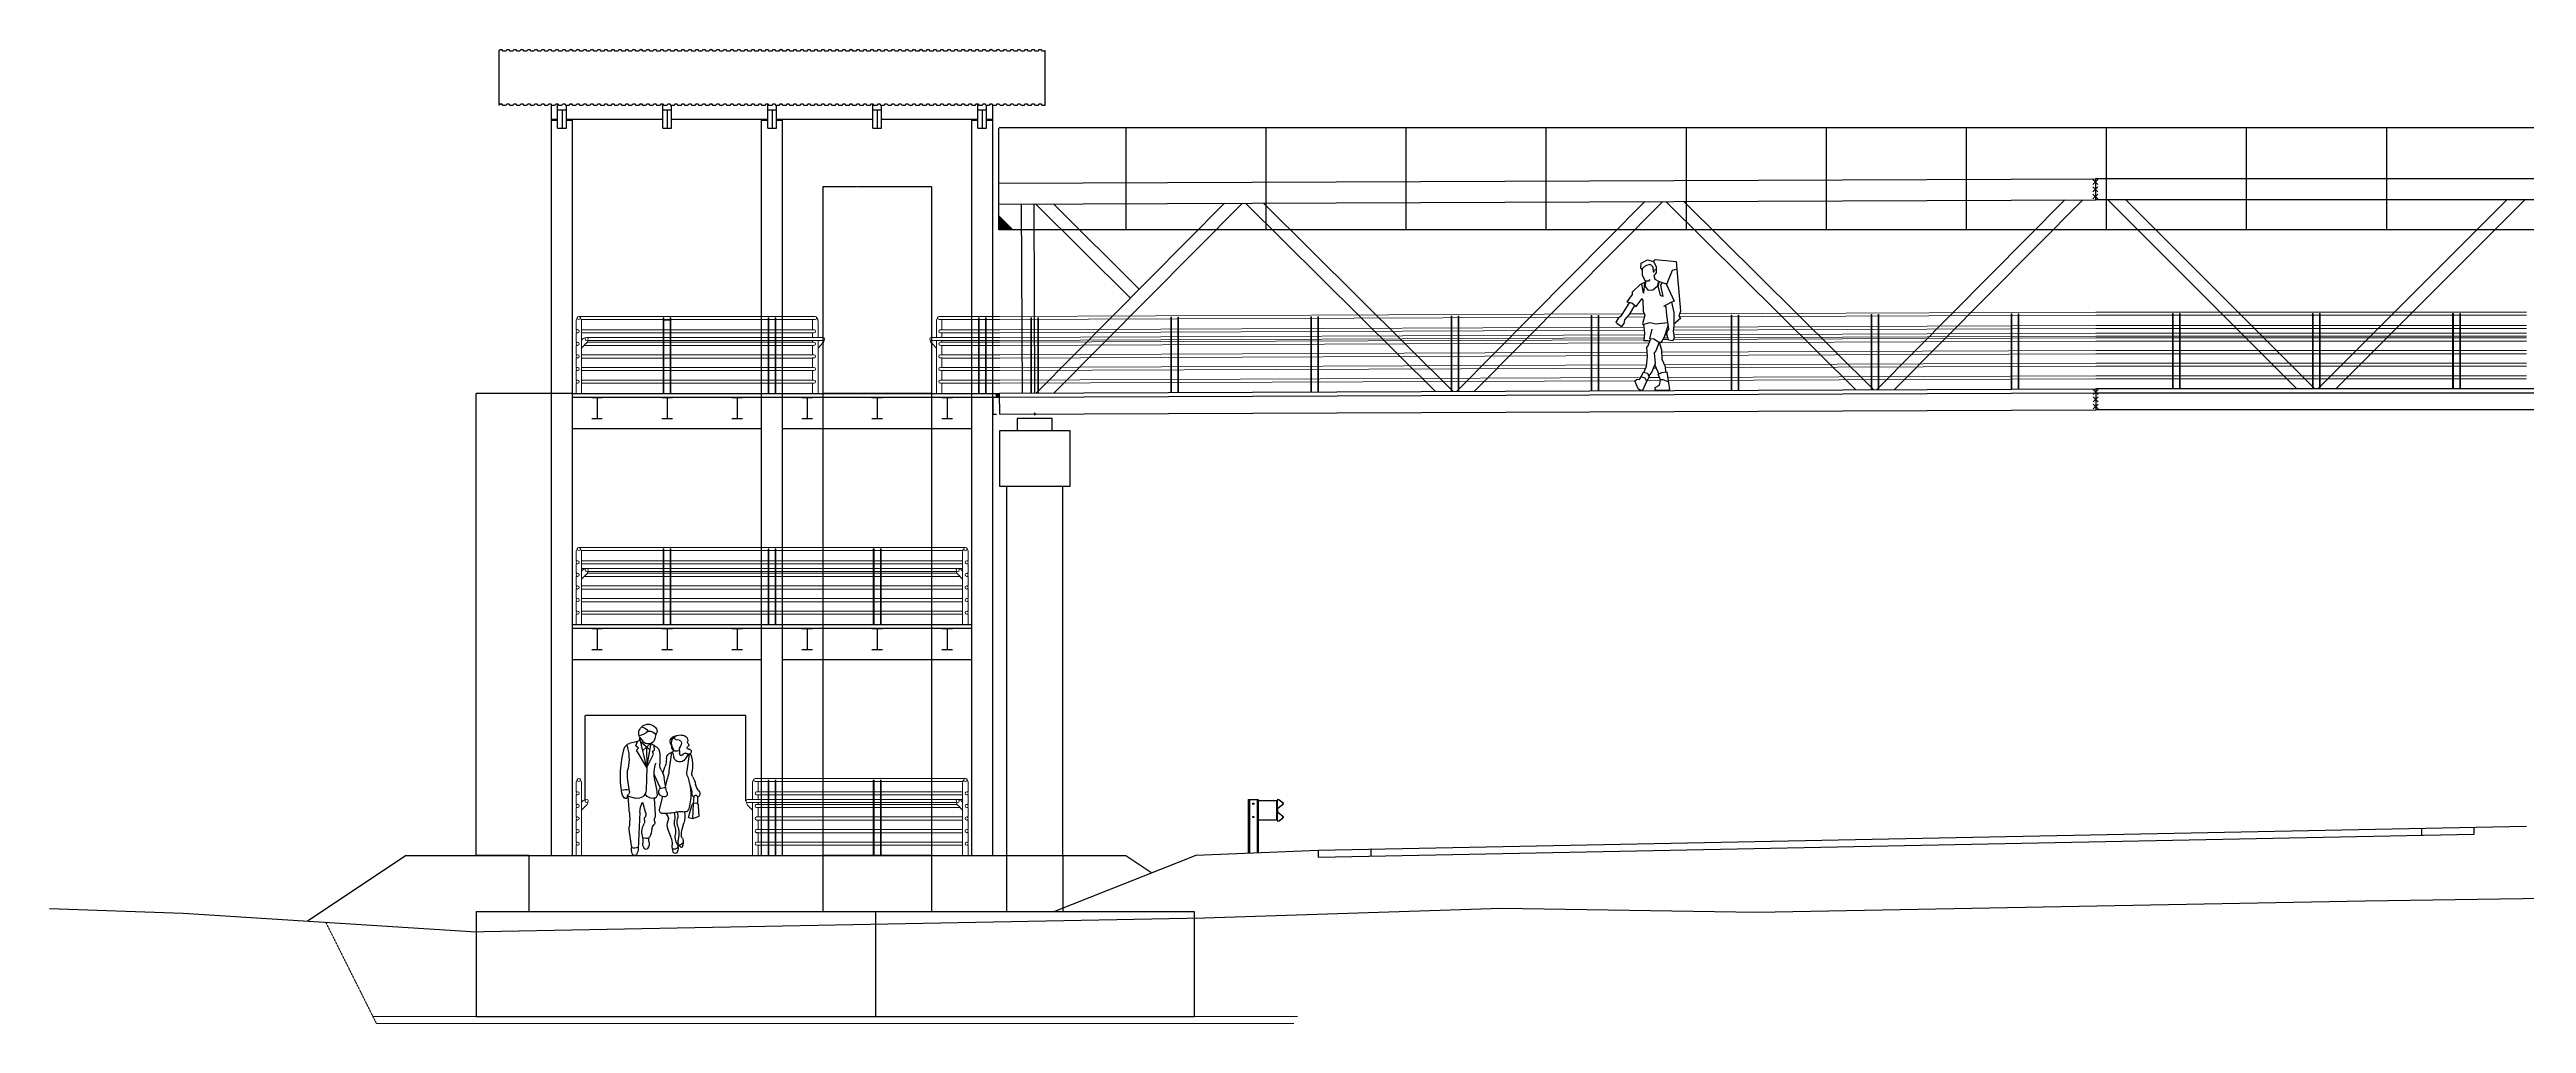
# Model space of a CAD drawing. Header units: millimetres. Extents: x -54986 to 52073, y -1196 to 63678.
# Drawn here: x -54986 to -19618, y 48456 to 62368 of the extents above; entities that cross this region are included whole.
import ezdxf

# ---------------------------------------------------------------- set-up
doc = ezdxf.new("R2010")
doc.units = ezdxf.units.MM
doc.linetypes.add('HIDDEN', pattern=[0.375, 0.25, -0.125])
doc.linetypes.add('HIDDEN2', pattern=[4.7625, 3.175, -1.5875])
for name, color, linetype in [('0_ANNOT_Dimensions', 7, 'Continuous'), ('free-dwg.com', 7, 'Continuous'), ('Брусчатка_тип1', 7, 'Continuous')]:
    doc.layers.add(name, color=color, linetype=linetype)
doc.styles.get("Standard").update_dxf_attribs({"font": 'arial.ttf'})
doc.dimstyles.new('ISO-25', dxfattribs={"dimtxt": 2.5, "dimasz": 2.5, "dimexe": 1.25, "dimexo": 0.625, "dimtad": 1, "dimtxsty": 'Standard', "dimcen": 2.5, "dimadec": 0, "dimazin": 0, "dimtfac": 1, "dimtmove": 0, "dimatfit": 3, "dimfxl": 1, "dimarcsym": 0})

# ---------------------------------------------------------------- blocks, each defined once
blk = doc.blocks.new('A$Ca8e040ba')
at = {"lineweight": 30}
for p, q in [((-30.78, 16.5), (30.78, 16.5)), ((109.07, 16.19), (30.78, 16.5)), ((30.78, 16.5), (30.78, 15)), ((109.06, 14.69), (109.07, 16.19)), ((-30.78, 15), (30.78, 15)), ((13.61, 1.5), (0.11, 15)), ((14.89, 1.5), (1.39, 15)), ((15.11, 1.5), (28.61, 15)), ((16.39, 1.5), (29.89, 15)), ((109.06, 14.69), (30.78, 15)), ((45.12, 1.44), (31.67, 15)), ((46.39, 1.44), (32.95, 14.99)), ((46.62, 1.44), (60.17, 14.88)), ((47.89, 1.43), (61.45, 14.88)), ((75.12, 1.32), (61.67, 14.88)), ((76.39, 1.32), (62.95, 14.87)), ((76.62, 1.32), (90.17, 14.76)), ((77.89, 1.31), (91.45, 14.76)), ((105.12, 1.21), (91.67, 14.76)), ((106.39, 1.2), (92.95, 14.75)), ((105.17, 14.71), (99.04, 8.62)), ((106.45, 14.7), (99.67, 7.98)), ((106.56, 14.7), (106.51, 1.2)), ((107.46, 14.7), (107.41, 1.2)), ((-30.75, 1.5), (30.75, 1.5)), ((-30.75, 0), (30.75, 0)), ((109.01, 1.19), (30.75, 1.5)), ((30.75, 1.5), (30.75, 0)), ((109, -0.31), (30.75, 0)), ((109, -0.31), (109.01, 1.19))]:
    blk.add_line(p, q, dxfattribs=at)
at = {"lineweight": 13}
for p, q in [((30.6, 15.57), (30.96, 15.93)), ((30.96, 15.57), (30.6, 15.93)), ((30.61, 16.09), (30.96, 16.44)), ((30.96, 16.09), (30.61, 16.44)), ((30.6, 15.41), (30.96, 15.06)), ((30.96, 15.41), (30.6, 15.06)), ((30.57, 0.57), (30.93, 0.93)), ((30.93, 0.57), (30.57, 0.93)), ((30.57, 0.41), (30.93, 0.06)), ((30.93, 0.41), (30.57, 0.06)), ((30.58, 1.09), (30.93, 1.44)), ((30.93, 1.09), (30.58, 1.44))]:
    blk.add_line(p, q, dxfattribs=at)
blk.add_circle((106.5, -0.3), 0.05)
blk = doc.blocks.new('A$C04dd730d')
at = {"lineweight": 30}
for p, q in [((-0.375, 0), (0.375, 0)), ((0, 0), (0, -1.5)), ((-0.375, -1.5), (0.375, -1.5))]:
    blk.add_line(p, q, dxfattribs=at)
blk = doc.blocks.new('A$C664D56C4')
at = {"lineweight": 30}
blk.add_lwpolyline([(-5.25, 2.51), (-5.16, 2.63), (-4.83, 2.63), (-4.67, 2.42), (-4.32, 2.42), (-4.18, 2.63), (-3.83, 2.63), (-3.67, 2.42), (-3.33, 2.42), (-3.18, 2.63), (-2.83, 2.63), (-2.68, 2.42), (-2.33, 2.42), (-2.18, 2.63), (-1.83, 2.63), (-1.67, 2.42), (-1.33, 2.42), (-1.18, 2.63), (-0.83, 2.63), (-0.68, 2.42), (-0.33, 2.42), (-0.18, 2.63), (0.17, 2.63), (0.32, 2.42), (0.68, 2.42), (0.82, 2.63), (1.17, 2.63), (1.33, 2.42), (1.68, 2.42), (1.82, 2.63), (2.17, 2.63), (2.32, 2.42), (2.68, 2.42), (2.82, 2.63), (3.17, 2.63), (3.33, 2.42), (3.68, 2.42), (3.82, 2.63), (4.17, 2.63), (4.33, 2.42), (4.68, 2.42), (4.82, 2.63), (5.17, 2.63), (5.26, 2.51)], dxfattribs=at)
for centre in [(-5, 2.63), (5, 2.63)]:
    blk.add_circle(centre, 0.025)
blk = doc.blocks.new('A$Cd243745d')
at = {"lineweight": 30}
blk.add_lwpolyline([(7.735, -0.126), (7.675, -0.21), (7.325, -0.21), (7.175, 0), (6.825, 0), (6.675, -0.21), (6.325, -0.21), (6.175, 0), (5.825, 0), (5.675, -0.21), (5.325, -0.21), (5.175, 0), (4.825, 0), (4.675, -0.21), (4.325, -0.21), (4.175, 0), (3.825, 0), (3.675, -0.21), (3.325, -0.21), (3.175, 0), (2.825, 0), (2.675, -0.21), (2.325, -0.21), (2.175, 0), (1.825, 0), (1.675, -0.21), (1.325, -0.21), (1.175, 0), (0.825, 0), (0.675, -0.21), (0.325, -0.21), (0.175, 0), (-0.175, 0), (-0.265, -0.126)], dxfattribs=at)
blk.add_circle((0, 0), 0.025)
blk = doc.blocks.new('*D170')
at = {"layer": '0_ANNOT_Dimensions', "color": 0, "lineweight": -2, "transparency": 16777216}
for p, q in [((-47519, 57456), (-48894, 57456)), ((-48893, 50859), (-48893, 57454)), ((-48144, 50856), (-48894, 50856))]:
    blk.add_line(p, q, dxfattribs=at)
at = {"layer": '0_ANNOT_Dimensions', "color": 0, "transparency": 16777216}
for points in [[(-48893, 57454), (-48893, 57454), (-48893, 57456)], [(-48893, 50859), (-48893, 50859), (-48893, 50856)]]:
    blk.add_solid(points, dxfattribs=at)
at = {"layer": 'Defpoints', "color": 0, "transparency": 16777216}
for p in [(-48893, 57456), (-47518, 57456), (-48143, 50856)]:
    blk.add_point(p, dxfattribs=at)
at = {"layer": '0_ANNOT_Dimensions', "color": 0, "transparency": 16777216, "insert": (-48895, 54156), "char_height": 2.5, "attachment_point": 5, "rotation": 90}
blk.add_mtext('6600', dxfattribs=at)
blk = doc.blocks.new('A$C827d9d94')
at = {"lineweight": 13}
for p, q in [((-0.4, 3.24), (-0.75, 3.6)), ((-0.4, 3.81), (-0.47, 3.88)), ((-0.4, 0), (-0.4, 5.18)), ((0, 4.55), (-0.11, 4.55)), ((0, 4.55), (-0.11, 4.55)), ((0, 4.33), (-0.11, 4.33)), ((0, 4.33), (-0.11, 4.33)), ((0, 3.65), (-0.11, 3.65)), ((0, 4.55), (0, 5.18)), ((0, 3.65), (0, 4.33)), ((0, 3.43), (-0.11, 3.43)), ((0, 2.75), (-0.11, 2.75)), ((0, 2.53), (-0.11, 2.53)), ((0, 1.85), (-0.11, 1.85)), ((0, 2.75), (0, 3.43)), ((0, 1.85), (0, 2.53)), ((0, 1.63), (-0.11, 1.63)), ((0, 0.95), (-0.11, 0.95)), ((0, 0.95), (-0.11, 0.95)), ((0, 0.73), (-0.11, 0.73)), ((0, 0.73), (-0.11, 0.73)), ((0, 0.95), (0, 1.63)), ((0, 0), (0, 0.73))]:
    blk.add_line(p, q, dxfattribs=at)
for centre in [(-0.2, 5.39), (-0.76, 3.89), (-0.11, 4.44), (-0.11, 3.54), (-0.11, 2.64), (-0.11, 1.74), (-0.11, 0.84)]:
    blk.add_circle(centre, 0.113, dxfattribs=at)
for centre, start, end in [((-0.1, 5.18), 135, 180), ((-0.3, 5.18), 0, 45), ((-0.54, 3.81), 180, 225), ((-0.68, 3.67), 45, 90)]:
    blk.add_arc(centre, 0.299, start, end, dxfattribs=at)
blk = doc.blocks.new('A$C12416FDB')
at = {"color": 0, "linetype": 'Continuous'}
blk.add_line((46.751158, 220.111536), (100.001079, 342.389134), dxfattribs=at)
at = {"color": 0, "linetype": 'Continuous', "flags": 128}
for points in [[(121.516223, 1690.374177), (97.858595, 1718.146175), (-180.309589, 1688.996811), (-233.611374, 1038.549819), (-211.957568, 975.254079), (-235.277051, 945.271887), (-149.684933, 870.548609)], [(164.901656, 1454.448423), (184.889781, 1432.794621), (221.534676, 1433.62746), (260.678087, 1507.750089), (262.343764, 1597.696649), (219.03616, 1640.171414), (161.570302, 1654.329669), (126.591084, 1619.350451), (123.25973, 1555.221884), (115.764183, 1556.054723), (103.271606, 1584.371233), (82.450643, 1582.705556), (84.949158, 1541.896468), (112.432829, 1506.084412), (102.438767, 1458.612616), (53.301294, 1431.128944), (69.125226, 1365.334701), (127.423923, 1313.698712), (183.224104, 1310.367358), (224.033192, 1365.334701), (217.195775, 1433.528849)], [(261.977814, 1577.935353), (283.581616, 1606.545794), (279.417423, 1667.343016), (196.133557, 1710.650627), (119.5124, 1689.82966), (83.700338, 1624.035406), (84.375352, 1582.859533)], [(-188.500044, 1589.047874), (-128.673767, 1570.733708), (-51.852189, 1390.498467)], [(53.301294, 1431.128944), (-48.305015, 1398.127709), (-153.242656, 1172.428461), (-116.597759, 1159.103044), (-14.991452, 1099.138666)], [(217.943677, 1426.069524), (295.24102, 1385.843365), (397.68024, 1290.89978), (399.345917, 1257.586236), (465.973003, 1164.308316), (401.011594, 1150.982898), (344.378571, 1101.012584), (267.757422, 1205.950244), (259.429036, 1180.965087), (254.432132, 1041.88105), (231.112652, 988.579381), (261.094841, 875.313334), (256.097809, 865.319271), (164.485566, 891.970106), (89.530093, 873.647657), (-71.117939, 892.129289)], [(5.643224, 1415.649835), (27.899748, 1381.679352), (-3.748123, 1231.768388), (24.568393, 1246.759485), (56.216263, 1371.685288), (39.401265, 1426.614282)], [(237.168491, 1416.064776), (247.769161, 1276.741678), (269.631498, 1399.170766)], [(-119.122111, 1160.02099), (-148.245541, 1021.684695), (-149.911218, 846.788594), (-138.251478, 780.161507), (-153.242573, 688.549264), (-136.585801, 651.904366), (-79.952778, 658.567075), (-54.96762, 736.853901), (-64.961683, 780.161507), (-84.949809, 801.81531), (-56.633298, 986.705475), (-49.970589, 1093.308813), (-36.914541, 1112.076882)], [(432.15792, 1157.371888), (545.925615, 974.421136), (580.904837, 944.438946), (610.887027, 894.468629), (595.895932, 879.477534), (530.93452, 841.166957), (502.618007, 877.811856), (492.623943, 924.450819), (432.659563, 997.740618), (361.179965, 1115.837343)], [(-76.038738, 859.999367), (-20.404599, 700.417233), (19.571653, 630.458792), (52.885196, 633.790146), (114.515251, 672.100721), (167.81692, 678.76343), (136.169054, 803.689217)], [(156.00003, 677.286318), (186.139346, 595.479601), (209.458828, 565.497411), (202.796119, 448.900004), (216.121537, 315.645825), (242.489456, 239.178858)], [(247.400816, 867.849306), (237.77536, 753.718902), (242.772392, 657.109627), (192.802077, 655.44395), (167.799971, 645.257906)], [(42.54093, 632.75572), (14.57471, 534.26599), (9.577678, 409.340195), (-35.395608, 316.062268), (-40.180832, 241.891295)], [(44.896728, 632.9913), (87.864389, 518.858448), (107.852516, 492.207612), (96.192776, 352.290724), (137.834707, 244.021704), (180.063929, 193.874502)], [(-76.071404, 113.693246), (-8.744806, 140.749729), (25.457181, 138.390972)], [(206.596874, 120.11971), (228.614182, 162.819945), (283.256759, 181.462706)]]:
    blk.add_lwpolyline(points, dxfattribs=at)
for points in [[(56.216608, 215.705206), (7.911967, 238.191849), (-57.049446, 243.188881), (-78.703251, 95.776443), (-90.362992, 19.988128), (-80.368928, 0), (80.368928, 0), (97.025701, 9.161225), (97.025701, 39.976255), (38.726996, 72.456961), (25.401578, 138.251213), (56.216608, 215.705206)], [(251.100826, 241.106776), (195.300637, 228.614197), (174.479671, 181.142395), (207.793217, 117.846659), (260.346456, 0), (286.79392, 0), (316.895078, 22.903055), (361.868364, 125.342206), (332.719012, 147.82885), (302.736821, 145.330334), (251.100826, 241.106776)]]:
    blk.add_lwpolyline(points, close=True, dxfattribs=at)
blk = doc.blocks.new('A$Cefe19569')
at = {"lineweight": 13}
for p, q in [((-0.4, 3.24), (-0.75, 3.6)), ((-0.4, 4), (-0.4, 5.18)), ((-0.4, 0), (-0.4, 3.78)), ((0, 4.55), (-0.11, 4.55)), ((0, 4.33), (-0.11, 4.33)), ((0, 3.65), (-0.11, 3.65)), ((0, 4.55), (0, 5.18)), ((0, 4), (0, 4.33)), ((0, 3.65), (0, 3.78)), ((0, 3.43), (-0.11, 3.43)), ((0, 2.75), (-0.11, 2.75)), ((0, 2.53), (-0.11, 2.53)), ((0, 1.85), (-0.11, 1.85)), ((0, 2.75), (0, 3.43)), ((0, 1.85), (0, 2.53)), ((0, 1.63), (-0.11, 1.63)), ((0, 0.95), (-0.11, 0.95)), ((0, 0.95), (-0.11, 0.95)), ((0, 0.73), (-0.11, 0.73)), ((0, 0.73), (-0.11, 0.73)), ((0, 0.95), (0, 1.63)), ((0, 0), (0, 0.73))]:
    blk.add_line(p, q, dxfattribs=at)
for centre, radius, start, end in [((-0.1, 5.18), 0.299, 135, 180), ((-0.2, 5.39), 0.113, 90, 270), ((-0.76, 3.89), 0.113, 90, 270), ((-0.54, 3.81), 0.299, 180, 225), ((-0.11, 4.44), 0.113, 90, 270), ((-0.11, 3.54), 0.113, 90, 270), ((-0.3, 5.18), 0.299, 0, 19.3009), ((-0.11, 2.64), 0.113, 90, 270), ((-0.11, 1.74), 0.113, 90, 270), ((-0.11, 0.84), 0.113, 90, 270)]:
    blk.add_arc(centre, radius, start, end, dxfattribs=at)
blk = doc.blocks.new('A$C285E0B62')
at = {"layer": 'free-dwg.com'}
for p, q in [((-7.79, 14.48), (-7.49, 12.11)), ((-7.64, 14.49), (-7.21, 13.77)), ((-6.72, 17.18), (-5.98, 17.1)), ((-6.68, 15.83), (-6.51, 15.49)), ((-6.4, 14.99), (-6.41, 14.51)), ((-6.4, 15.01), (-6.07, 14.9)), ((-6.35, 16.46), (-5.96, 16.53)), ((-5.42, 14.76), (-5.63, 13.99)), ((-5.39, 14.75), (-5.22, 14.7)), ((-5.28, 14.72), (-4.92, 12.09)), ((-3.6, 14.6), (-3.6, 13.09)), ((-2.87, 15.08), (-2.79, 15.68)), ((-2.56, 14.86), (-2.87, 15.08)), ((-2.72, 14.46), (-2.56, 14.86)), ((-1.74, 12.54), (-2.72, 14.46)), ((-1.74, 12.54), (-2.37, 16.02)), ((-2.21, 15.96), (-1.17, 14.98)), ((-2.2, 15.07), (-0.9, 16.17)), ((-1.74, 12.54), (-0.77, 16.73)), ((-1.71, 15.48), (-1.74, 12.54)), ((-1.74, 12.54), (-0.26, 15.02)), ((-0.72, 16.91), (-1.17, 16.31)), ((-0.58, 15.31), (-0.17, 15.67)), ((-0.26, 15.02), (-0.58, 15.31)), ((-0.44, 16.3), (0.76, 15.98)), ((-0.17, 15.67), (-0.42, 16.29)), ((-4.43, 9.92), (-4.7, 11)), ((-4.52, 9.37), (-4.23, 11.08)), ((-4.05, 11.73), (-4.37, 12.73)), ((-3.55, 9.92), (-2.9, 11.36)), ((-1.74, 12.54), (-1.66, 9.33)), ((0.74, 9.15), (0.99, 11.1)), ((-9.05, 7.31), (-9.04, 8.35)), ((-8.4, 7.43), (-8.51, 8.37)), ((-8.32, 5.27), (-8.4, 7.43)), ((-7.72, 5.43), (-8.19, 7.15)), ((-4.1, 8.39), (-3.85, 8.49)), ((-3.58, 6.57), (-4.05, 8.41)), ((-2.79, 8.17), (-2.95, 5.75)), ((-2.25, 8.25), (-2.73, 8.17)), ((-1.13, 7.6), (-1.59, 6.08)), ((0.91, 8.45), (-0.15, 8.18)), ((1.47, 8.22), (1.72, 8.63)), ((-9.23, 5.6), (-9.15, 7.05)), ((-8.32, 5.27), (-9.23, 5.6)), ((-7.72, 5.43), (-8.32, 5.27)), ((-6.75, 3.55), (-7.05, 4.61)), ((-5.21, 2.57), (-4.78, 3.65)), ((-4.48, 5.99), (-4.74, 5.57)), ((-0.75, 6.19), (-0.51, 0.93)), ((0.42, 1.39), (0.75, 3.71))]:
    blk.add_line(p, q, dxfattribs=at)
for centre, radius, start, end in [((-2.51, 17.74), 0.703, 149.6605, 223.0914), ((-1.97, 17.42), 1.33, 44.0652, 149.6605), ((-2.08, 16.66), 1.11, 83.7984, 147.4479), ((-0.61, 16.73), 1.7, 104.5278, 142.3965), ((-0.1, 19.82), 2.78, 227.8947, 258.5683), ((-0.55, 18.79), 0.644, 224.0652, 227.2955), ((-1.79, 17.44), 1.19, 333.7022, 47.2955), ((-3.75, 12.87), 4.54, 158.1997, 192.9045), ((-7.74, 14.84), 0.362, 81.608, 302.5532), ((-7.46, 15.78), 0.286, 132.2027, 243.7817), ((-7.66, 15.37), 0.171, 261.608, 63.7817), ((-7.82, 16.18), 0.259, 312.2027, 12.5675), ((-6.81, 16.41), 0.781, 83.6899, 192.5675), ((-7.29, 14.13), 0.476, 31.4991, 122.5532), ((-6.66, 14.52), 0.252, 211.4991, 358.6484), ((-6.28, 16.02), 0.442, 99.5645, 206.2318), ((-7.47, 15.02), 1.07, 358.6484, 26.2318), ((-5.93, 15.3), 0.425, 250.6513, 336.6577), ((-6.01, 16.81), 0.291, 279.5645, 83.6899), ((-6.02, 16.14), 0.962, 25.3537, 87.5065), ((-6.13, 16.15), 0.839, 353.6823, 61.5851), ((-8.54, 16.42), 3.26, 336.6577, 353.6823), ((-5.34, 14.94), 0.202, 134.4068, 254.887), ((-5.89, 15.51), 0.591, 314.4068, 6.0349), ((-4.96, 15.61), 0.349, 141.7671, 186.0349), ((-5.78, 16.25), 0.696, 321.7671, 25.3537), ((-5.45, 13.83), 0.904, 0.5488, 75.1585), ((-2.49, 14.6), 1.1, 111.7508, 179.9447), ((-0.41, 17.47), 2.62, 184.6555, 200.4538), ((-3.23, 16.44), 0.882, 291.7508, 333.652), ((-1.95, 16.89), 0.974, 200.4538, 323.4399), ((-0.33, 16.72), 0.435, 153.7022, 255.186), ((0.5, 15.01), 1.01, 15.2134, 75.1861), ((6.97, 13.77), 6.19, 160.857, 192.412), ((-13.21, 11.28), 15.22, 350.9257, 15.2134), ((-5.34, 9.47), 3.44, 148.4972, 168.8363), ((-8.95, 11.68), 0.788, 328.4972, 12.9045), ((-0.67, 8.72), 7.36, 160.1872, 197.583), ((-9.41, 11.87), 1.93, 340.1872, 7.1638), ((-6.46, 14.22), 0.868, 211.0972, 344.735), ((5.27, 13.52), 10.29, 187.9737, 194.1746), ((-0.85, 13.87), 3.7, 180.5488, 197.9376), ((-1.18, 10.56), 3.1, 149.9584, 170.4643), ((-5.55, 13.09), 1.95, 329.9585, 359.9447), ((16.93, 6.29), 20.3, 167.6185, 173.3371), ((-7.51, 11.64), 4.72, 348.7716, 19.7919), ((-4.74, 12.19), 2.01, 335.8818, 345.625), ((-6.66, 11.47), 3.85, 347.6185, 348.7716), ((-2.89, 11.6), 3.91, 352.6343, 12.412), ((-8.77, 8.82), 0.572, 137.1431, 241.2442), ((-10.59, 10.51), 1.91, 317.1431, 348.8363), ((-8.66, 7.02), 0.487, 15.261, 176.8765), ((-8.77, 8.34), 0.27, 6.4647, 179.4259), ((-8.77, 8.82), 0.572, 298.0249, 356.8421), ((-4.2, 8.57), 4, 157.3655, 176.8421), ((-4.25, 8.81), 0.437, 152.8936, 289.8502), ((-5.76, 9.58), 1.25, 332.8936, 350.4643), ((-4.37, 7.54), 2.16, 68.8367, 92.4822), ((-4.06, 9.06), 0.609, 289.8502, 28.9638), ((-2.97, 9.66), 0.638, 155.8818, 208.9638), ((-2.8, 8.6), 0.433, 173.3371, 278.8716), ((-2.39, 9.19), 0.953, 278.8716, 335.5887), ((-0.45, 9.36), 1.21, 181.3615, 284.4306), ((-3.96, 6.08), 3.21, 1.902, 28.2691), ((1.25, 9.08), 0.522, 172.6343, 223.0488), ((-99.34, 14.79), 100.45, 355.0369, 356.503), ((1.23, 7.39), 2.03, 71.3422, 103.2095), ((0.43, 8.31), 0.606, 2.1035, 43.0489), ((1.27, 8.34), 0.233, 182.1034, 327.9033), ((1.15, 8.99), 0.677, 327.9033, 350.9257), ((-7.3, 6.62), 0.4, 197.583, 283.766), ((-6.65, 3.96), 2.33, 74.7969, 103.766), ((-3.24, 5.68), 3.95, 171.7882, 195.6622), ((-8.28, 3.12), 1.6, 335.5877, 15.6622), ((-3.02, 3.09), 3.33, 160.5028, 190.2916), ((-4.77, 5.6), 1.42, 154.2789, 195.7186), ((-7.75, 4.76), 1.68, 340.5028, 15.7186), ((-4.34, 12.46), 6.48, 254.7968, 272.9699), ((-2.57, 3.38), 3.28, 165.867, 185.8852), ((-7.89, 4.71), 2.2, 345.8671, 7.1745), ((-2.18, 5.43), 3.56, 168.8051, 187.1744), ((-4.17, 5.23), 0.664, 148.4244, 202.0211), ((-6.44, 4.31), 1.78, 338.4745, 22.0211), ((-4.03, 6.46), 0.461, 272.9699, 14.1746), ((-1.99, 5.69), 0.965, 176.315, 200.2948), ((-2.47, 4.67), 0.429, 162.1957, 223.8974), ((-3.69, 5.06), 0.85, 342.1957, 20.2948), ((-3.56, 3.62), 1.09, 5.8865, 43.8974), ((0.29, 4.02), 2.79, 185.8865, 209.7457), ((-0.94, 5.88), 0.68, 163.1817, 215.0522), ((-1.95, 5.17), 0.549, 346.1648, 35.0522), ((-0.74, 4.88), 0.694, 166.1648, 207.7697), ((-3.67, 3.33), 2.61, 347.8867, 27.7697), ((11, 5.21), 10.31, 175.037, 186.2271), ((-0.74, 3.92), 1.5, 351.8658, 6.2271), ((-5.48, 1.85), 1.48, 155.5877, 205.9534), ((-6.18, 2.33), 0.909, 210.8432, 258.2488), ((-6.73, 1.24), 0.0966, 205.9534, 297.4012), ((-7.07, 1.91), 0.849, 297.4012, 7.4342), ((-15.75, 0.78), 9.6, 7.4342, 10.2916), ((-4.82, 1.01), 1.4, 154.5018, 203.5806), ((-5.67, 1.47), 0.59, 205.4056, 296.7841), ((-5.82, 0.58), 0.307, 203.5806, 339.1792), ((-8.49, 2.77), 2.67, 334.5018, 5.8852), ((-7.86, 1.35), 2.49, 339.1792, 3.5381), ((-2.89, 1.66), 2.49, 158.4745, 183.5381), ((-2.85, 2.23), 0.827, 344.9715, 29.7457), ((-0.84, 1.69), 1.25, 164.9715, 214.633), ((-1.71, 4.48), 2.05, 260.3463, 285.4326), ((-1.64, 1.14), 0.275, 214.633, 322.4055), ((-2.36, 1.69), 1.18, 322.4055, 4.1323), ((2.4, 2.03), 3.59, 167.8867, 184.1323), ((0.01, 2.34), 1.31, 246.2224, 288.2358), ((1.28, 1.01), 1.8, 182.6261, 207.1679), ((0, 0.35), 0.354, 207.1679, 345.4585), ((-2.15, 0.91), 2.58, 345.4585, 5.4856), ((1.38, 1.25), 0.971, 171.8658, 185.4856)]:
    blk.add_arc(centre, radius, start, end, dxfattribs=at)
blk = doc.blocks.new('*D172')
at = {"layer": '0_ANNOT_Dimensions', "color": 0, "lineweight": -2, "transparency": 16777216}
for p, q in [((-47338, 51634), (-47338, 52857)), ((-45045, 52856), (-47335, 52856)), ((-45043, 51634), (-45043, 52857))]:
    blk.add_line(p, q, dxfattribs=at)
at = {"layer": '0_ANNOT_Dimensions', "color": 0, "transparency": 16777216}
for points in [[(-47335, 52856), (-47335, 52855), (-47338, 52856)], [(-45045, 52856), (-45045, 52855), (-45043, 52856)]]:
    blk.add_solid(points, dxfattribs=at)
at = {"layer": 'Defpoints', "color": 0, "transparency": 16777216}
for p in [(-47338, 52856), (-47338, 51634), (-45043, 51634)]:
    blk.add_point(p, dxfattribs=at)
at = {"layer": '0_ANNOT_Dimensions', "color": 0, "transparency": 16777216, "insert": (-46190, 52858), "char_height": 2.5, "attachment_point": 5}
blk.add_mtext('2250', dxfattribs=at)

msp = doc.modelspace()

# ---------------------------------------------------------------- hatches: boundary and pattern name
h = msp.add_hatch(color=256)
h.dxf.hatch_style = 1
h.paths.add_polyline_path([(-41431.02, 59794.131), (-41231.02, 59794.131), (-41431.02, 59994.131)])
at = {"layer": 'Брусчатка_тип1'}
h = msp.add_hatch(color=256, dxfattribs=at)
h.dxf.hatch_style = 1
h.paths.add_polyline_path([(-41419.127, 57456.369), (-41462.947, 57456.369), (-41462.947, 57399.547), (-41418.901, 57399.547)])

# ---------------------------------------------------------------- linework, layer by layer
at = {"lineweight": 30}
for p, q in [((-48567.947, 61575.136), (-48567.947, 62352.929)), ((-40767.947, 61575.136), (-40767.947, 62352.929)), ((-47817.947, 61366.933), (-47817.947, 61579.336)), ((-47730.447, 61245.8), (-47730.447, 61587.736)), ((-47605.447, 61245.8), (-47605.447, 61566.736)), ((-46230.447, 61245.8), (-46230.447, 61587.736)), ((-46105.447, 61245.8), (-46105.447, 61566.736)), ((-44730.447, 61245.8), (-44730.447, 61587.736)), ((-44605.447, 61245.8), (-44605.447, 61566.736)), ((-43230.447, 61245.8), (-43230.447, 61587.736)), ((-43105.447, 61245.8), (-43105.447, 61566.736)), ((-41730.447, 61245.8), (-41730.447, 61587.736)), ((-41605.447, 61245.8), (-41605.447, 61566.736)), ((-41517.947, 61366.933), (-41517.947, 61579.336)), ((-47817.947, 50856.373), (-47817.947, 61366.933)), ((-47730.447, 61366.933), (-47817.947, 61366.933)), ((-47730.447, 61366.933), (-47817.947, 61366.933)), ((-47730.447, 61352.933), (-47817.947, 61352.933)), ((-47667.947, 61504.619), (-47667.947, 61245.8)), ((-47517.947, 61366.933), (-47605.447, 61366.933)), ((-46230.447, 61366.933), (-47605.447, 61366.933)), ((-47517.947, 61352.933), (-47605.447, 61352.933)), ((-47517.947, 50856.373), (-47517.947, 61366.933)), ((-46167.947, 61504.619), (-46167.947, 61245.8)), ((-44730.447, 61366.933), (-46105.447, 61366.933)), ((-44817.947, 50856.373), (-44817.947, 61366.933)), ((-44730.447, 61366.933), (-44817.947, 61366.933)), ((-44730.447, 61352.933), (-44817.947, 61352.933)), ((-44667.947, 61504.619), (-44667.947, 61245.8)), ((-44517.947, 61366.933), (-44605.447, 61366.933)), ((-43230.447, 61366.933), (-44605.447, 61366.933)), ((-44517.947, 61352.933), (-44605.447, 61352.933)), ((-44517.947, 50856.373), (-44517.947, 61366.933)), ((-43167.947, 61504.619), (-43167.947, 61245.8)), ((-41730.447, 61366.933), (-43105.447, 61366.933)), ((-41817.947, 50856.373), (-41817.947, 61366.933)), ((-41730.447, 61366.933), (-41817.947, 61366.933)), ((-41730.447, 61352.933), (-41817.947, 61352.933)), ((-41667.947, 61504.619), (-41667.947, 61245.8)), ((-41517.947, 61366.933), (-41605.447, 61366.933)), ((-41517.947, 61366.933), (-41605.447, 61366.933)), ((-41517.947, 61352.933), (-41605.447, 61352.933)), ((-41517.947, 50856.373), (-41517.947, 61366.933)), ((-47517.947, 57456.369), (-41419.127, 57456.369)), ((-41462.947, 57399.547), (-47517.947, 57399.547)), ((-44817.947, 56949.547), (-47517.947, 56949.547)), ((-41817.947, 56949.547), (-44517.947, 56949.547)), ((-41317.955, 50056.373), (-41317.955, 56125.525)), ((-40517.955, 50856.373), (-40517.955, 56125.525)), ((-47517.947, 54156.381), (-41817.947, 54156.381)), ((-41817.947, 54099.547), (-47517.947, 54099.547)), ((-44817.947, 53649.547), (-47517.947, 53649.547)), ((-41817.947, 53649.547), (-44517.947, 53649.547)), ((-19617.974, 51271.373), (-36867.974, 50926.373)), ((-20367.974, 51156.373), (-36867.974, 50826.373)), ((-36117.974, 50941.373), (-36117.974, 50841.373)), ((-21117.974, 51241.373), (-21117.974, 51141.373)), ((-20367.974, 51256.373), (-20367.974, 51156.373)), ((-49892.955, 50856.373), (-51300.874, 49917.76)), ((-49892.955, 50856.373), (-39617.974, 50856.373)), ((-48142.947, 50856.373), (-48142.947, 50056.373)), ((-38617.974, 50856.373), (-40633.974, 50056.373)), ((-39617.974, 50856.373), (-39244.839, 50607.616)), ((-36867.974, 50926.373), (-38617.974, 50856.373)), ((-36867.974, 50826.373), (-36867.974, 50926.373)), ((-48892.947, 50056.373), (-38642.955, 50056.373)), ((-48892.947, 50056.373), (-48892.947, 48556.373)), ((-38642.955, 50056.373), (-38642.955, 48556.373)), ((-48892.947, 48556.373), (-38642.955, 48556.373))]:
    msp.add_line(p, q, dxfattribs=at)
at = {"lineweight": 30, "ltscale": 0.75}
for p, q in [((-47730.447, 61504.619), (-47605.447, 61504.619)), ((-47730.447, 61245.8), (-47605.447, 61245.8)), ((-46230.447, 61504.619), (-46105.447, 61504.619)), ((-46230.447, 61245.8), (-46105.447, 61245.8)), ((-44730.447, 61504.619), (-44605.447, 61504.619)), ((-44730.447, 61245.8), (-44605.447, 61245.8)), ((-43230.447, 61504.619), (-43105.447, 61504.619)), ((-43230.447, 61245.8), (-43105.447, 61245.8)), ((-41730.447, 61504.619), (-41605.447, 61504.619)), ((-41730.447, 61245.8), (-41605.447, 61245.8))]:
    msp.add_line(p, q, dxfattribs=at)
at = {"linetype": 'HIDDEN', "ltscale": 5}
for p, q in [((2195.11, 61250.268), (-41431.02, 61250.268)), ((-41431.02, 59794.131), (-41431.02, 61250.268)), ((-39617.955, 61250.268), (-39617.955, 59794.131)), ((-37617.955, 61250.268), (-37617.955, 59794.131)), ((-35617.955, 61250.268), (-35617.955, 59794.131)), ((-33617.955, 61250.268), (-33617.955, 59794.131)), ((-31617.955, 61250.268), (-31617.955, 59794.131)), ((-29617.955, 61250.268), (-29617.955, 59794.131)), ((-27617.955, 61250.268), (-27617.955, 59794.131)), ((-25617.955, 61250.268), (-25617.955, 59794.131)), ((-23617.955, 61250.268), (-23617.955, 59794.131)), ((-21617.955, 61250.268), (-21617.955, 59794.131)), ((2195.11, 59794.131), (-41431.02, 59794.131))]:
    msp.add_line(p, q, dxfattribs=at)
at = {"color": 6, "linetype": 'HIDDEN2', "lineweight": 30, "ltscale": 0.75}
for p, q in [((-43942.947, 60406.369), (-43942.947, 50056.373)), ((-42392.947, 60406.369), (-43942.947, 60406.369)), ((-42392.947, 60406.369), (-42392.947, 50056.373)), ((-42392.947, 57456.369), (-43942.947, 57456.369)), ((-42392.947, 50856.373), (-43942.947, 50856.373))]:
    msp.add_line(p, q, dxfattribs=at)
for p, q in [((-41231.02, 59794.131), (-41431.02, 59994.131)), ((-36117.974, 50941.373), (-36117.974, 50841.373))]:
    msp.add_line(p, q)
at = {"lineweight": 13}
for p, q in [((-44052.947, 58556.369), (-47427.947, 58556.369)), ((-44052.947, 58511.369), (-47391.305, 58511.369)), ((-44092.947, 58366.369), (-47387.947, 58366.369)), ((-44092.947, 58321.369), (-47387.947, 58321.369)), ((-44092.947, 58006.369), (-47387.947, 58006.369)), ((-44092.947, 58141.369), (-47351.378, 58141.369)), ((-43942.947, 58256.369), (-47315.447, 58256.369)), ((-44092.947, 58186.369), (-47308.571, 58186.369)), ((-43942.947, 58211.369), (-47299.901, 58211.369)), ((-44092.947, 57961.369), (-47387.947, 57961.369)), ((-44092.947, 57826.369), (-47387.947, 57826.369)), ((-44092.947, 57781.369), (-47387.947, 57781.369)), ((-44092.947, 57646.369), (-47387.947, 57646.369)), ((-44092.947, 57601.369), (-47387.947, 57601.369)), ((-41907.947, 55256.381), (-47427.947, 55256.381)), ((-41944.589, 55211.381), (-47391.305, 55211.381)), ((-41947.947, 55066.381), (-47387.947, 55066.381)), ((-41947.947, 55021.381), (-47387.947, 55021.381)), ((-41947.947, 54956.381), (-47387.947, 54956.381)), ((-41984.515, 54841.381), (-47351.378, 54841.381)), ((-42027.323, 54886.381), (-47308.571, 54886.381)), ((-42035.992, 54911.381), (-47299.901, 54911.381)), ((-41947.947, 54706.381), (-47387.947, 54706.381)), ((-41947.947, 54661.381), (-47387.947, 54661.381)), ((-41947.947, 54526.381), (-47387.947, 54526.381)), ((-41947.947, 54481.381), (-47387.947, 54481.381)), ((-41947.947, 54346.381), (-47387.947, 54346.381)), ((-41947.947, 54301.381), (-47387.947, 54301.381)), ((-45020.447, 51656.373), (-41947.947, 51656.373)), ((-44907.947, 51956.373), (-41907.947, 51956.373)), ((-44907.947, 51911.373), (-41944.589, 51911.373)), ((-44890.447, 51766.373), (-41947.947, 51766.373)), ((-44890.447, 51721.373), (-41947.947, 51721.373)), ((-45020.447, 51611.373), (-42035.992, 51611.373)), ((-44890.447, 51586.373), (-42027.323, 51586.373)), ((-44890.447, 51541.373), (-41984.515, 51541.373)), ((-44890.447, 51406.373), (-41947.947, 51406.373)), ((-44890.447, 51361.373), (-41947.947, 51361.373)), ((-44890.447, 51226.373), (-41947.947, 51226.373)), ((-44890.447, 51181.373), (-41947.947, 51181.373)), ((-44890.447, 51046.373), (-41947.947, 51046.373)), ((-44890.447, 51001.373), (-41947.947, 51001.373)), ((-50367.947, 48556.373), (-37167.955, 48556.373))]:
    msp.add_line(p, q, dxfattribs=at)
at = {"linetype": 'HIDDEN', "lineweight": 13, "ltscale": 5}
msp.add_line((-46230.447, 58502.378), (-46105.447, 58502.378), dxfattribs=at)
at = {"lineweight": 30, "ltscale": 1.5}
msp.add_line((-41462.947, 57399.547), (-41462.947, 57456.369), dxfattribs=at)
at = {"lineweight": 30, "ltscale": 0.1}
for p, q in [((-37852.043, 51656.373), (-37852.043, 50887.01)), ((-37742.043, 51656.373), (-37742.043, 50891.41))]:
    msp.add_line(p, q, dxfattribs=at)
at = {"linetype": 'HIDDEN2', "lineweight": 30, "ltscale": 0.3}
msp.add_line((-40517.955, 50856.373), (-40517.955, 50056.373), dxfattribs=at)
at = {"linetype": 'HIDDEN2', "lineweight": 13}
msp.add_line((-51040.416, 49901.31), (-50317.947, 48456.373), dxfattribs=at)
at = {"linetype": 'HIDDEN2', "lineweight": 30, "ltscale": 0.75}
msp.add_line((-43192.955, 50056.373), (-43192.955, 48556.373), dxfattribs=at)
at = {"linetype": 'HIDDEN2', "lineweight": 13, "ltscale": 1.5}
msp.add_line((-37217.955, 48456.373), (-50317.947, 48456.373), dxfattribs=at)
at = {"lineweight": 13}
for points in [[(-46222.947, 57456.369), (-46222.947, 58533.869), (-46212.947, 58533.869), (-46212.947, 57456.408)], [(-46122.947, 57456.369), (-46122.947, 58533.869), (-46112.947, 58533.869), (-46112.947, 57456.369)], [(-44722.947, 57456.369), (-44722.947, 58533.869), (-44712.947, 58533.869), (-44712.947, 57456.408)], [(-44622.947, 57456.369), (-44622.947, 58533.869), (-44612.947, 58533.869), (-44612.947, 57456.369)], [(-42282.947, 58556.369), (-41417.943, 58556.369), (-32529.428, 58591.571)], [(-42282.947, 58511.369), (-41417.943, 58511.369), (-32564.503, 58546.432)], [(-42242.947, 58366.369), (-41417.943, 58366.369), (-32220.672, 58402.794)], [(-42242.947, 58321.369), (-41417.943, 58321.369), (-32216.878, 58357.809)], [(-41722.947, 57456.369), (-41722.947, 58533.869), (-41712.947, 58533.869), (-41712.947, 57456.408)], [(-41622.947, 57456.369), (-41622.947, 58533.869), (-41612.947, 58533.869), (-41612.947, 57456.369)], [(-40974.182, 57461.309), (-40974.182, 58535.646), (-40964.182, 58535.646), (-40964.182, 57461.349)], [(-40874.182, 57461.705), (-40874.182, 58536.042), (-40864.182, 58536.042), (-40864.182, 57461.745)], [(-38974.182, 57469.23), (-38974.182, 58543.567), (-38964.182, 58543.567), (-38964.182, 57469.269)], [(-38874.182, 57469.626), (-38874.182, 58543.963), (-38864.182, 58543.963), (-38864.182, 57469.665)], [(-36974.182, 57477.15), (-36974.182, 58551.488), (-36964.182, 58551.488), (-36964.182, 57477.19)], [(-36874.182, 57477.547), (-36874.182, 58551.884), (-36864.182, 58551.884), (-36864.182, 57477.586)], [(-34974.182, 57485.071), (-34974.182, 58559.408), (-34964.182, 58559.408), (-34964.182, 57485.111)], [(-34874.182, 57485.467), (-34874.182, 58559.804), (-34864.182, 58559.804), (-34864.182, 57485.507)], [(-32974.182, 57492.992), (-32974.182, 58567.329), (-32964.182, 58567.329), (-32964.182, 57493.032)], [(-32874.182, 57493.388), (-32874.182, 58567.725), (-32864.182, 58567.725), (-32864.182, 57493.428)], [(-32456.998, 58546.858), (-32213.437, 58547.822)], [(-32421.617, 58591.998), (-32214.233, 58592.819)], [(-31897.796, 58359.072), (-31872.802, 58359.171)], [(-31882.086, 58404.135), (-31866.831, 58404.195)], [(-31801.573, 58359.453), (-25767.947, 58383.349), (-19617.947, 58383.349)], [(-31793.692, 58404.485), (-25767.947, 58428.349), (-19617.947, 58428.349)], [(-31715.222, 58549.795), (-25767.947, 58573.349), (-19617.947, 58573.349)], [(-31711.47, 58594.81), (-25767.947, 58618.349), (-19617.947, 58618.349)], [(-30974.182, 57500.913), (-30974.182, 58575.25), (-30964.182, 58575.25), (-30964.182, 57500.952)], [(-30874.182, 57501.309), (-30874.182, 58575.646), (-30864.182, 58575.646), (-30864.182, 57501.349)], [(-28974.182, 57508.834), (-28974.182, 58583.171), (-28964.182, 58583.171), (-28964.182, 57508.873)], [(-28874.182, 57509.23), (-28874.182, 58583.567), (-28864.182, 58583.567), (-28864.182, 57509.269)], [(-26974.182, 57516.754), (-26974.182, 58591.092), (-26964.182, 58591.092), (-26964.182, 57516.794)], [(-26874.182, 57517.15), (-26874.182, 58591.488), (-26864.182, 58591.488), (-26864.182, 57517.19)], [(-24671.712, 57521.529), (-24671.712, 58595.849), (-24661.712, 58595.849), (-24661.712, 57521.529)], [(-24571.712, 57521.529), (-24571.712, 58595.849), (-24561.712, 58595.849), (-24561.712, 57521.529)], [(-22671.712, 57521.529), (-22671.712, 58595.849), (-22661.712, 58595.849), (-22661.712, 57521.529)], [(-22571.712, 57521.529), (-22571.712, 58595.849), (-22561.712, 58595.849), (-22561.712, 57521.529)], [(-20671.712, 57521.529), (-20671.712, 58595.849), (-20661.712, 58595.849), (-20661.712, 57521.529)], [(-20571.712, 57521.529), (-20571.712, 58595.849), (-20561.712, 58595.849), (-20561.712, 57521.529)], [(-42392.947, 58256.369), (-41417.943, 58256.369), (-32214.918, 58292.816)], [(-42392.947, 58211.369), (-41417.943, 58211.369), (-32217.246, 58247.807)], [(-42242.947, 58186.369), (-41417.943, 58186.369), (-32218.539, 58222.802)], [(-42242.947, 58141.369), (-41417.943, 58141.369), (-32145.537, 58178.091)], [(-42242.947, 58006.369), (-41417.943, 58006.369), (-32178.679, 58042.96)], [(-31998.432, 58178.674), (-25767.947, 58203.349), (-19617.947, 58203.349)], [(-31968.834, 58043.791), (-25767.947, 58068.349), (-19617.947, 58068.349)], [(-31967.035, 57998.798), (-25767.947, 58023.349), (-19617.947, 58023.349)], [(-31953.121, 58223.853), (-31870.155, 58224.182)], [(-31938.803, 58248.91), (-31878.124, 58249.15)], [(-31920.488, 58293.982), (-31892.467, 58294.093)], [(-31797.856, 58224.468), (-25767.947, 58248.349), (-19617.947, 58248.349)], [(-31794.981, 58294.48), (-25767.947, 58318.349), (-19617.947, 58318.349)], [(-31787.623, 58249.509), (-25767.947, 58273.349), (-19617.947, 58273.349)], [(-42242.947, 57961.369), (-41417.943, 57961.369), (-32176.108, 57997.97)], [(-42242.947, 57826.369), (-41417.943, 57826.369), (-32187.795, 57862.924)], [(-42242.947, 57781.369), (-41417.943, 57781.369), (-32197.992, 57817.883)], [(-42242.947, 57646.369), (-41417.943, 57646.369), (-32269.77, 57682.599)], [(-32150.6, 57683.071), (-31996.358, 57683.682)], [(-32083.37, 57818.337), (-32040.835, 57818.506)], [(-32066.036, 57863.406), (-32060.398, 57863.428)], [(-31926.571, 57863.958), (-25767.947, 57888.349), (-19617.947, 57888.349)], [(-31914.33, 57819.007), (-25767.947, 57843.349), (-19617.947, 57843.349)], [(-31880.723, 57684.14), (-25767.947, 57708.349), (-19617.947, 57708.349)], [(-31874.116, 57639.166), (-25767.947, 57663.349), (-19617.947, 57663.349)], [(-42242.947, 57601.369), (-41417.943, 57601.369), (-32344.161, 57637.305)], [(-32174.334, 57637.977), (-31983.892, 57638.731)], [(-46222.947, 54156.381), (-46222.947, 55233.881), (-46212.947, 55233.881), (-46212.947, 54156.42)], [(-46122.947, 54156.381), (-46122.947, 55233.881), (-46112.947, 55233.881), (-46112.947, 54156.381)], [(-44722.947, 54156.381), (-44722.947, 55233.881), (-44712.947, 55233.881), (-44712.947, 54156.42)], [(-44622.947, 54156.381), (-44622.947, 55233.881), (-44612.947, 55233.881), (-44612.947, 54156.381)], [(-43222.947, 54156.381), (-43222.947, 55233.881), (-43212.947, 55233.881), (-43212.947, 54156.42)], [(-43122.947, 54156.381), (-43122.947, 55233.881), (-43112.947, 55233.881), (-43112.947, 54156.381)], [(-44712.947, 50856.373), (-44712.947, 51933.873), (-44722.947, 51933.873), (-44722.947, 50856.373)], [(-44612.947, 50856.373), (-44612.947, 51933.873), (-44622.947, 51933.873), (-44622.947, 50856.412)], [(-43222.947, 50856.373), (-43222.947, 51933.873), (-43212.947, 51933.873), (-43212.947, 50856.412)], [(-43122.947, 50856.373), (-43122.947, 51933.873), (-43112.947, 51933.873), (-43112.947, 50856.373)]]:
    msp.add_lwpolyline(points, dxfattribs=at)
at = {"lineweight": 30, "ltscale": 1.5}
msp.add_lwpolyline([(-41418.901, 57399.547), (-41517.947, 57399.547), (-41517.947, 57159.547), (-41462.947, 57159.547)], dxfattribs=at)
at = {"lineweight": 30}
for points in [[(2182.992, 57399.547), (-13467.48, 57461.529), (-25768.43, 57461.529), (-41418.901, 57399.547)], [(-40667.955, 56925.525), (-40667.955, 57095.525), (-41167.955, 57095.525), (-41167.955, 56925.525)], [(-40917.955, 56125.525), (-41417.955, 56125.525), (-41417.955, 56925.525), (-40417.955, 56925.525), (-40417.955, 56125.525), (-40917.955, 56125.525)], [(-38642.955, 49960.183), (-34251.311, 50103.127), (-30601.687, 50046.683), (-21921.374, 50209.281), (-16773.91, 50282.303), (-4809.069, 50069.825), (-592.955, 50012.272)], [(-54985.889, 50098.682), (-53079.916, 50030.114), (-48892.947, 49765.688)]]:
    msp.add_lwpolyline(points, dxfattribs=at)
at = {"lineweight": 30, "ltscale": 0.1}
for points in [[(-37867.043, 50886.41), (-37867.043, 51656.373), (-37727.043, 51656.373), (-37727.043, 50892.01)], [(-37727.043, 51640.373), (-37455.892, 51640.373), (-37455.892, 51360.373), (-37727.043, 51360.373)]]:
    msp.add_lwpolyline(points, dxfattribs=at)
msp.add_lwpolyline([(-37455.892, 51360.373), (-37459.892, 51360.373), (-37459.892, 51640.373), (-37455.892, 51640.373)], close=True, dxfattribs=at)
for points in [[(-37455.892, 51514.873, -0.244698443), (-37450.775, 51524.702), (-37378.009, 51587.543, 0.520567051), (-37378.009, 51607.202), (-37427.947, 51648.399, 0.111820951), (-37431.892, 51650.389), (-37455.892, 51656.373), (-37450.974, 51656.373), (-37426.973, 51650.389, -0.111820951), (-37423.029, 51648.399), (-37373.091, 51607.202, -0.520567051), (-37373.091, 51587.543)], [(-37373.091, 51587.543), (-37445.857, 51524.702, 0.244698443), (-37450.974, 51514.873), (-37450.974, 51485.873, 0.244698443), (-37445.857, 51476.043), (-37373.091, 51413.202, -0.520567051), (-37373.091, 51393.543), (-37423.029, 51352.346, -0.111820951), (-37426.973, 51350.357), (-37450.974, 51344.373), (-37455.892, 51344.373), (-37431.892, 51350.357, 0.111820951), (-37427.947, 51352.346), (-37378.009, 51393.543, 0.520567051), (-37378.009, 51413.202), (-37450.775, 51476.043, -0.244698443), (-37455.892, 51485.873), (-37455.892, 51514.873)]]:
    msp.add_lwpolyline(points, format="xyb", dxfattribs=at)
at = {"linetype": 'HIDDEN2', "lineweight": 13, "ltscale": 1.5}
msp.add_lwpolyline([(-48892.947, 49765.688), (-38642.955, 49960.183)], dxfattribs=at)
at = {"lineweight": 30, "ltscale": 0.1}
for centre in [(-37797.043, 51595.373), (-37797.043, 51405.373)]:
    msp.add_circle(centre, 9, dxfattribs=at)

# ---------------------------------------------------------------- block references
at = {"lineweight": 30, "xscale": -99.99999999998788, "yscale": 99.99999999998788, "zscale": 99.99999999998788}
for p in [(-48041.447, 62102.18), (-47041.447, 62102.18), (-46041.447, 62102.18), (-45041.447, 62102.18), (-44041.447, 62102.18), (-43041.447, 62102.18), (-42041.447, 62102.18), (-48041.447, 61324.387), (-47041.447, 61324.387), (-46041.447, 61324.387), (-45041.447, 61324.387), (-44041.447, 61324.387), (-43041.447, 61324.387), (-42041.447, 61324.387)]:
    msp.add_blockref('A$C664D56C4', p, dxfattribs=at)
for name, p, xscale, yscale, zscale in [('A$Cd243745d', (-41541.447, 62365.529), 99.99999999998788, 99.99999999998788, 99.99999999998788), ('A$Cd243745d', (-41541.447, 61587.736), 99.99999999998788, 99.99999999998788, 99.99999999998788), ('A$Ca8e040ba', (-19617.955, 57221.529), -199.9999999999758, 199.9999999999758, 199.9999999999758), ('A$C12416FDB', (-31954.373, 57497.043), -1.090130012632851, 1.090130012632851, 1.090130012632851), ('A$C827d9d94', (-47467.947, 57456.369), -199.9999999999758, 199.9999999999758, 199.9999999999758), ('A$Cefe19569', (-44092.947, 57456.369), -199.9999999999758, 199.9999999999758, 199.9999999999758), ('A$Cefe19569', (-42242.947, 57456.369), 199.9999999999758, 199.9999999999758, 199.9999999999758), ('A$C04dd730d', (-47167.947, 57399.547), 199.9999999999758, 199.9999999999758, 199.9999999999758), ('A$C04dd730d', (-46167.947, 57399.547), 199.9999999999758, 199.9999999999758, 199.9999999999758), ('A$C04dd730d', (-45167.947, 57399.547), 199.9999999999758, 199.9999999999758, 199.9999999999758), ('A$C04dd730d', (-44167.947, 57399.547), 199.9999999999758, 199.9999999999758, 199.9999999999758), ('A$C04dd730d', (-43167.947, 57399.547), 199.9999999999758, 199.9999999999758, 199.9999999999758), ('A$C04dd730d', (-42167.947, 57399.547), 199.9999999999758, 199.9999999999758, 199.9999999999758), ('A$C827d9d94', (-47467.947, 54156.381), -199.9999999999758, 199.9999999999758, 199.9999999999758), ('A$C827d9d94', (-41867.947, 54156.381), 199.9999999999758, 199.9999999999758, 199.9999999999758), ('A$C04dd730d', (-47167.947, 54099.547), 199.9999999999758, 199.9999999999758, 199.9999999999758), ('A$C04dd730d', (-46167.947, 54099.547), 199.9999999999758, 199.9999999999758, 199.9999999999758), ('A$C04dd730d', (-45167.947, 54099.547), 199.9999999999758, 199.9999999999758, 199.9999999999758), ('A$C04dd730d', (-44167.947, 54099.547), 199.9999999999758, 199.9999999999758, 199.9999999999758), ('A$C04dd730d', (-43167.947, 54099.547), 199.9999999999758, 199.9999999999758, 199.9999999999758), ('A$C04dd730d', (-42167.947, 54099.547), 199.9999999999758, 199.9999999999758, 199.9999999999758), ('A$C285E0B62', (-46632.82, 50856.373), -99.99999999998788, 99.99999999998788, 99.99999999998788), ('A$C827d9d94', (-47467.947, 50856.373), -199.9999999999758, 199.9999999999758, 199.9999999999758), ('A$Cefe19569', (-44867.947, 50856.373), 199.9999999999758, 199.9999999999758, 199.9999999999758), ('A$C827d9d94', (-41867.947, 50856.373), 199.9999999999758, 199.9999999999758, 199.9999999999758)]:
    msp.add_blockref(name, p, dxfattribs=dict(xscale=xscale, yscale=yscale, zscale=zscale))

# ---------------------------------------------------------------- dimensions: what is measured, and where the dimension line sits
at = {"layer": '0_ANNOT_Dimensions'}
for base, p1, p2, angle, text, picture, middle in [((-48892.955, 57456.369), (-48142.947, 50856.373), (-47517.947, 57456.369), 90, '6600', '*D170', (-48894.856, 54156.371)), ((-47337.947, 52855.852), (-45042.947, 51633.873), (-47337.947, 51633.873), 180, '2250', '*D172', (-46190.447, 52857.754))]:
    dim = msp.add_linear_dim(base=base, p1=p1, p2=p2, angle=angle, text=text, dimstyle='ISO-25', dxfattribs=at)
    dim.commit()
    dim.dimension.update_dxf_attribs({"geometry": picture, "text_midpoint": middle})

doc.saveas('drawing.dxf')
